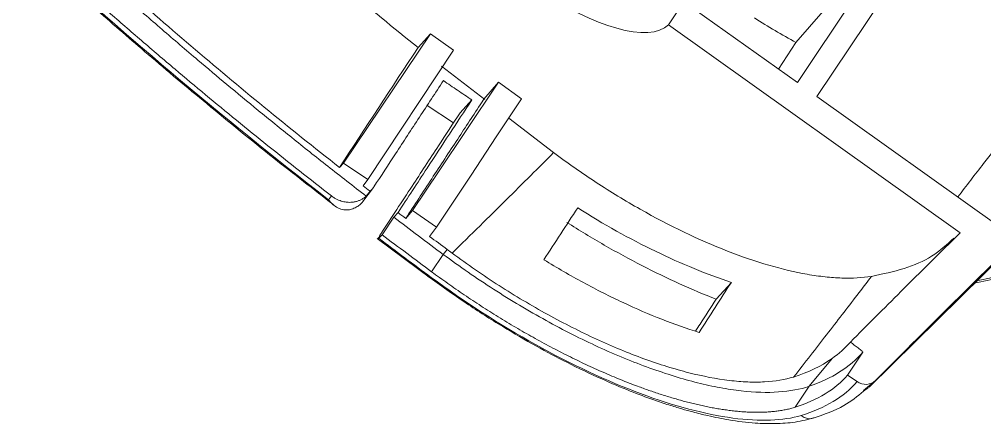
# Model space of a CAD drawing. Header units: inches. Extents: x 1424 to 4050, y 1126 to 1517.
# Drawn here: x 2724.89 to 2744.33, y 1233.23 to 1241.37 of the extents above; entities that cross this region are included whole.
import ezdxf

# ---------------------------------------------------------------- set-up
doc = ezdxf.new("R2010")
doc.units = ezdxf.units.IN
doc.header["$LTSCALE"] = 15

msp = doc.modelspace()

# ---------------------------------------------------------------- linework, layer by layer
at = {"color": 7, "linetype": 'Continuous', "lineweight": 15}
for p, q in [((2740.95, 1239.817), (2744.281, 1244.812)), ((2743.017, 1243.785), (2740.527, 1240.904)), ((2743.017, 1243.785), (2740.557, 1240.097)), ((2738.272, 1241.725), (2737.96, 1241.258)), ((2740.557, 1240.097), (2738.272, 1241.725)), ((2731.419, 1238.479), (2733.168, 1241.081)), ((2733.168, 1241.081), (2732.919, 1240.803)), ((2733.168, 1241.081), (2733.631, 1240.751)), ((2737.96, 1241.258), (2743.833, 1237.071)), ((2740.527, 1240.904), (2740.178, 1240.367)), ((2733.631, 1240.751), (2731.906, 1238.145)), ((2733.389, 1240.428), (2734.263, 1239.755)), ((2734.245, 1239.764), (2734.537, 1240.105)), ((2734.537, 1240.105), (2735.003, 1239.773)), ((2734.002, 1239.749), (2733.765, 1239.489)), ((2734.245, 1239.764), (2734.197, 1239.693)), ((2744.616, 1237.204), (2740.95, 1239.817)), ((2733.1, 1239.635), (2733.633, 1239.287)), ((2734.745, 1239.384), (2735.648, 1238.688)), ((2731.339, 1238.39), (2731.419, 1238.479)), ((2731.906, 1238.145), (2731.419, 1238.479)), ((2731.806, 1237.703), (2732.02, 1237.985)), ((2731.906, 1238.145), (2731.812, 1238.021)), ((2731.178, 1237.816), (2731.118, 1237.738)), ((2731.876, 1237.812), (2731.953, 1237.912)), ((2732.195, 1237.036), (2732.431, 1237.387)), ((2732.516, 1237.481), (2732.431, 1237.387)), ((2732.809, 1237.524), (2732.671, 1237.363)), ((2733.293, 1237.191), (2732.809, 1237.524)), ((2733.151, 1237.002), (2733.293, 1237.191)), ((2742.003, 1233.969), (2745.409, 1237.332)), ((2732.129, 1236.964), (2732.195, 1237.036)), ((2732.098, 1236.962), (2733.167, 1236.164)), ((2733.192, 1236.291), (2733.425, 1236.641)), ((2733.425, 1236.641), (2733.506, 1236.738)), ((2738.922, 1235.739), (2739.226, 1236.077)), ((2741.876, 1234.673), (2741.567, 1234.21)), ((2741.856, 1234.651), (2741.876, 1234.674)), ((2741.255, 1234.545), (2740.792, 1233.985)), ((2741.567, 1234.21), (2741.757, 1234.079)), ((2740.511, 1233.564), (2740.792, 1233.985)), ((2741.888, 1233.884), (2741.99, 1233.958))]:
    msp.add_line(p, q, dxfattribs=at)
at = {"color": 8, "linetype": 'Continuous', "lineweight": 15}
msp.add_line((2741.885, 1233.898), (2742.128, 1234.102), dxfattribs=at)
at = {"color": 7, "linetype": 'Continuous', "lineweight": 15, "flags": 128}
for points in [[(2732.809, 1237.524), (2733.342, 1238.319), (2733.874, 1239.114), (2734.537, 1240.105)], [(2735.003, 1239.773), (2734.495, 1239.006), (2733.986, 1238.238), (2733.293, 1237.191)]]:
    msp.add_lwpolyline(points, dxfattribs=at)
at = {"color": 7, "linetype": 'Continuous', "lineweight": 15}
msp.add_ellipse((2735.98, 1242.727), major_axis=(2.032, -1.409), ratio=0.394191, start_param=3.158145, end_param=6.202138, dxfattribs=at)
for points, knots in [([(2727.328, 1245.693), (2728.201, 1244.86), (2729.104, 1244.035), (2730.973, 1242.401), (2731.933, 1241.596), (2732.919, 1240.803)], [0, 0, 0, 0, 0.5, 0.5, 1, 1, 1, 1]), ([(2725.328, 1243.356), (2725.441, 1243.252), (2725.666, 1243.042), (2726.008, 1242.728), (2726.353, 1242.415), (2726.702, 1242.102), (2727.053, 1241.79), (2727.407, 1241.478), (2727.765, 1241.168), (2728.125, 1240.858), (2728.559, 1240.488), (2729.083, 1240.048), (2729.713, 1239.528), (2730.389, 1238.98), (2731.113, 1238.404), (2731.617, 1238.013), (2731.876, 1237.812)], [0, 0, 0, 0, 0.055565, 0.1111263, 0.1666848, 0.222241, 0.2777954, 0.3333486, 0.3889011, 0.4444535, 0.500006, 0.5883607, 0.6825332, 0.7825272, 0.8883475, 1, 1, 1, 1]), ([(2725.539, 1243.337), (2726.441, 1242.496), (2727.377, 1241.663), (2729.316, 1240.009), (2730.313, 1239.194), (2731.339, 1238.39)], [0, 0, 0, 0, 0.5, 0.5, 1, 1, 1, 1]), ([(2724.892, 1242.965), (2725.129, 1242.748), (2725.647, 1242.274), (2726.51, 1241.506), (2727.527, 1240.625), (2728.708, 1239.634), (2729.949, 1238.623), (2730.814, 1237.952), (2731.215, 1237.641)], [0, 0, 0, 0, 0.120312, 0.26252, 0.426608, 0.61255, 0.820355, 1, 1, 1, 1]), ([(2725.072, 1242.973), (2725.178, 1242.876), (2725.39, 1242.681), (2725.71, 1242.39), (2726.033, 1242.1), (2726.359, 1241.81), (2726.687, 1241.52), (2727.018, 1241.231), (2727.352, 1240.943), (2727.688, 1240.655), (2728.117, 1240.291), (2728.641, 1239.852), (2729.264, 1239.338), (2729.895, 1238.828), (2730.532, 1238.32), (2730.962, 1237.984), (2731.178, 1237.816)], [0, 0, 0, 0, 0.055623, 0.11121, 0.166771, 0.222312, 0.277842, 0.333368, 0.388898, 0.444441, 0.500004, 0.600047, 0.700022, 0.799975, 0.899952, 1, 1, 1, 1]), ([(2732.031, 1238.001), (2732.176, 1238.223), (2732.321, 1238.445), (2732.466, 1238.667), (2732.626, 1238.911), (2732.787, 1239.156), (2732.947, 1239.401), (2733.108, 1239.646), (2733.269, 1239.892), (2733.43, 1240.138)], [0, 0, 0, 0, 0.001578211, 0.001578211, 0.001578211, 0.003315586, 0.003315586, 0.003315586, 0.005053, 0.005053, 0.005053, 0.005053]), ([(2734.002, 1239.749), (2733.906, 1239.814), (2733.714, 1239.942), (2733.525, 1240.072), (2733.43, 1240.138)], [0, 0, 0, 0, 0.499988, 1, 1, 1, 1]), ([(2734.002, 1239.749), (2733.852, 1239.52), (2733.701, 1239.291), (2733.551, 1239.062), (2733.401, 1238.833), (2733.252, 1238.604), (2733.102, 1238.375), (2732.906, 1238.077), (2732.711, 1237.779), (2732.516, 1237.481)], [0, 0, 0, 0, 0.001620162, 0.001620162, 0.001620162, 0.003240323, 0.003240323, 0.003240323, 0.005358525, 0.005358525, 0.005358525, 0.005358525]), ([(2734.197, 1239.693), (2734.037, 1239.449), (2733.877, 1239.205), (2733.718, 1238.962), (2733.543, 1238.695), (2733.368, 1238.428), (2733.194, 1238.162), (2733.019, 1237.895), (2732.845, 1237.629), (2732.671, 1237.363)], [0, 0, 0, 0, 0.001722024, 0.001722024, 0.001722024, 0.003610889, 0.003610889, 0.003610889, 0.00549979, 0.00549979, 0.00549979, 0.00549979]), ([(2733.765, 1239.489), (2733.62, 1239.267), (2733.297, 1238.775), (2732.769, 1237.968), (2732.387, 1237.385), (2732.181, 1237.071)], [0, 0, 0, 0, 0.274164, 0.608586, 1, 1, 1, 1]), ([(2735.649, 1238.688), (2735.495, 1238.535), (2735.177, 1238.217), (2734.683, 1237.727), (2734.155, 1237.206), (2733.792, 1236.85), (2733.605, 1236.666)], [0, 0, 0, 0, 0.224984, 0.466744, 0.725134, 1, 1, 1, 1]), ([(2735.649, 1238.688), (2735.929, 1238.479), (2736.215, 1238.279), (2736.795, 1237.899), (2737.091, 1237.719), (2737.987, 1237.211), (2738.574, 1236.93), (2739.436, 1236.594), (2739.715, 1236.499), (2740.249, 1236.344), (2740.507, 1236.283), (2740.876, 1236.218), (2740.997, 1236.201), (2741.229, 1236.176), (2741.34, 1236.168), (2741.664, 1236.158), (2741.863, 1236.169), (2742.046, 1236.198)], [0, 0, 0, 0, 0.125, 0.125, 0.25, 0.25, 0.5, 0.5, 0.625, 0.625, 0.75, 0.75, 0.8125, 0.8125, 0.875, 0.875, 1, 1, 1, 1]), ([(2732.031, 1238.001), (2732.02, 1237.985), (2731.997, 1237.953), (2731.968, 1237.926), (2731.953, 1237.912)], [0, 0, 0, 0, 0.482753, 1, 1, 1, 1]), ([(2731.876, 1237.812), (2731.861, 1237.8), (2731.832, 1237.776), (2731.782, 1237.746), (2731.727, 1237.721), (2731.667, 1237.702), (2731.603, 1237.69), (2731.53, 1237.686), (2731.444, 1237.694), (2731.343, 1237.72), (2731.251, 1237.763), (2731.197, 1237.802), (2731.178, 1237.816)], [0, 0, 0, 0, 0.075076, 0.153916, 0.236272, 0.321786, 0.409996, 0.50034, 0.61137, 0.750178, 0.908097, 1, 1, 1, 1]), ([(2731.554, 1237.544), (2731.544, 1237.541), (2731.522, 1237.537), (2731.49, 1237.535), (2731.456, 1237.535), (2731.414, 1237.539), (2731.363, 1237.552), (2731.288, 1237.583), (2731.216, 1237.633), (2731.156, 1237.691), (2731.129, 1237.725), (2731.118, 1237.738)], [0, 0, 0, 0, 0.056102, 0.116568, 0.181414, 0.250622, 0.36585, 0.500648, 0.750062, 0.899064, 1, 1, 1, 1]), ([(2731.554, 1237.544), (2731.572, 1237.548), (2731.605, 1237.557), (2731.652, 1237.577), (2731.693, 1237.6), (2731.729, 1237.625), (2731.76, 1237.651), (2731.786, 1237.678), (2731.808, 1237.705), (2731.82, 1237.723), (2731.826, 1237.732)], [0, 0, 0, 0, 0.15674, 0.304694, 0.443512, 0.573036, 0.693271, 0.804348, 0.906493, 1, 1, 1, 1]), ([(2735.452, 1236.533), (2735.565, 1236.706), (2735.678, 1236.879), (2735.791, 1237.053), (2735.905, 1237.227), (2736.019, 1237.401), (2736.133, 1237.575)], [0, 0, 0, 0, 0.00124341, 0.00124341, 0.00124341, 0.002486856, 0.002486856, 0.002486856, 0.002486856]), ([(2736.133, 1237.575), (2736.653, 1237.247), (2737.175, 1236.956), (2737.963, 1236.575), (2738.222, 1236.459), (2738.731, 1236.25), (2738.98, 1236.158), (2739.226, 1236.077)], [0, 0, 0, 0, 0.5, 0.5, 0.75, 0.75, 1, 1, 1, 1]), ([(2735.915, 1237.284), (2736.164, 1237.126), (2736.415, 1236.974), (2736.919, 1236.684), (2737.174, 1236.545), (2737.679, 1236.285), (2737.932, 1236.163), (2738.431, 1235.937), (2738.678, 1235.833), (2738.922, 1235.739)], [0, 0, 0, 0, 0.25, 0.25, 0.5, 0.5, 0.75, 0.75, 1, 1, 1, 1]), ([(2744.121, 1236.061), (2744.291, 1236.095), (2744.694, 1236.175), (2745.335, 1236.39), (2746.02, 1236.718), (2746.358, 1237.044), (2746.528, 1237.208)], [0, 0, 0, 0, 0.15528, 0.367473, 0.681139, 1, 1, 1, 1]), ([(2732.181, 1237.071), (2732.176, 1237.063), (2732.166, 1237.047), (2732.152, 1237.025), (2732.139, 1237.003), (2732.126, 1236.982), (2732.116, 1236.964), (2732.112, 1236.953), (2732.113, 1236.949), (2732.118, 1236.952), (2732.126, 1236.96), (2732.129, 1236.964)], [0, 0, 0, 0, 0.083438, 0.166403, 0.250006, 0.374855, 0.499992, 0.624895, 0.749991, 0.874961, 1, 1, 1, 1]), ([(2743.833, 1237.071), (2743.633, 1236.875), (2743.434, 1236.679), (2743.235, 1236.482), (2743.036, 1236.285), (2742.837, 1236.088), (2742.638, 1235.891), (2742.299, 1235.553), (2741.96, 1235.215), (2741.623, 1234.875)], [0, 0, 0, 0, 0.001511542, 0.001511542, 0.001511542, 0.003023083, 0.003023083, 0.003023083, 0.005608928, 0.005608928, 0.005608928, 0.005608928]), ([(2744.168, 1236.107), (2744.337, 1236.144), (2744.829, 1236.254), (2745.384, 1236.509), (2745.89, 1236.826), (2746.104, 1237.045), (2746.211, 1237.154)], [0, 0, 0, 0, 0.181484, 0.525834, 0.762042, 1, 1, 1, 1]), ([(2743.707, 1236.969), (2743.567, 1236.84), (2743.293, 1236.588), (2742.722, 1236.34), (2742.272, 1236.246), (2742.046, 1236.198)], [0, 0, 0, 0, 0.3438029, 0.6701636, 1, 1, 1, 1]), ([(2733.425, 1236.641), (2733.757, 1236.395), (2734.096, 1236.161), (2734.613, 1235.828), (2734.788, 1235.72), (2735.139, 1235.51), (2735.317, 1235.408), (2735.851, 1235.113), (2736.204, 1234.936), (2736.726, 1234.696), (2736.899, 1234.621), (2737.243, 1234.48), (2737.415, 1234.413), (2737.918, 1234.232), (2738.24, 1234.133), (2738.701, 1234.018), (2738.851, 1233.985), (2739.144, 1233.931), (2739.287, 1233.909), (2739.697, 1233.863), (2739.947, 1233.855), (2740.404, 1233.886), (2740.611, 1233.924), (2740.792, 1233.985)], [0, 0, 0, 0, 0.125, 0.125, 0.1875, 0.1875, 0.25, 0.25, 0.375, 0.375, 0.4375, 0.4375, 0.5, 0.5, 0.625, 0.625, 0.6875, 0.6875, 0.75, 0.75, 0.875, 0.875, 1, 1, 1, 1]), ([(2740.478, 1234.172), (2740.306, 1234.117), (2740.111, 1234.085), (2739.788, 1234.068), (2739.675, 1234.067), (2739.437, 1234.077), (2739.313, 1234.087), (2738.928, 1234.134), (2738.657, 1234.186), (2738.227, 1234.295), (2738.08, 1234.337), (2737.778, 1234.431), (2737.623, 1234.483), (2737.156, 1234.653), (2736.838, 1234.784), (2736.352, 1235.007), (2736.189, 1235.086), (2735.859, 1235.253), (2735.693, 1235.34), (2735.2, 1235.612), (2734.875, 1235.805), (2734.233, 1236.218), (2733.913, 1236.438), (2733.605, 1236.666)], [0, 0, 0, 0, 0.125, 0.125, 0.1875, 0.1875, 0.25, 0.25, 0.375, 0.375, 0.4375, 0.4375, 0.5, 0.5, 0.625, 0.625, 0.6875, 0.6875, 0.75, 0.75, 0.875, 0.875, 1, 1, 1, 1]), ([(2738.575, 1235.07), (2738.086, 1235.221), (2737.576, 1235.421), (2736.782, 1235.793), (2736.514, 1235.928), (2735.982, 1236.216), (2735.717, 1236.37), (2735.452, 1236.533)], [0, 0, 0, 0, 0.5, 0.5, 0.75, 0.75, 1, 1, 1, 1]), ([(2740.511, 1233.564), (2740.482, 1233.555), (2740.425, 1233.538), (2740.334, 1233.517), (2740.24, 1233.499), (2740.144, 1233.485), (2740.045, 1233.474), (2739.943, 1233.467), (2739.84, 1233.462), (2739.734, 1233.461), (2739.627, 1233.463), (2739.518, 1233.468), (2739.408, 1233.476), (2739.296, 1233.487), (2739.184, 1233.5), (2739.07, 1233.516), (2738.955, 1233.534), (2738.84, 1233.554), (2738.724, 1233.577), (2738.608, 1233.602), (2738.492, 1233.629), (2738.375, 1233.658), (2738.258, 1233.688), (2738.142, 1233.721), (2738.026, 1233.754), (2737.91, 1233.79), (2737.795, 1233.826), (2737.68, 1233.864), (2737.566, 1233.903), (2737.453, 1233.944), (2737.264, 1234.013), (2736.997, 1234.117), (2736.649, 1234.264), (2736.297, 1234.423), (2735.943, 1234.595), (2735.589, 1234.777), (2735.235, 1234.969), (2734.883, 1235.171), (2734.534, 1235.381), (2734.189, 1235.599), (2733.85, 1235.824), (2733.516, 1236.054), (2733.3, 1236.212), (2733.192, 1236.291)], [0, 0, 0, 0, 0.020316, 0.040429, 0.060333, 0.080024, 0.099495, 0.118744, 0.137766, 0.156559, 0.175125, 0.193466, 0.211581, 0.229474, 0.247144, 0.264594, 0.281825, 0.298836, 0.315627, 0.332198, 0.348549, 0.36468, 0.380591, 0.396281, 0.411751, 0.427, 0.442029, 0.456838, 0.471426, 0.485794, 0.499942, 0.542572, 0.585024, 0.627302, 0.669406, 0.711332, 0.753076, 0.794639, 0.836036, 0.877281, 0.918376, 0.959294, 1, 1, 1, 1]), ([(2733.112, 1236.205), (2733.368, 1236.02), (2733.861, 1235.665), (2734.6, 1235.195), (2735.279, 1234.799), (2735.947, 1234.445), (2736.58, 1234.143), (2737.164, 1233.896), (2737.612, 1233.728), (2737.956, 1233.612), (2738.218, 1233.532), (2738.479, 1233.46), (2738.799, 1233.38), (2739.226, 1233.296), (2739.681, 1233.24), (2740.124, 1233.228), (2740.536, 1233.256), (2740.781, 1233.321), (2740.911, 1233.354)], [0, 0, 0, 0, 0.091718, 0.175809, 0.252272, 0.321101, 0.400971, 0.467299, 0.5235, 0.560408, 0.592813, 0.620957, 0.65923, 0.71612, 0.791746, 0.852688, 0.922113, 1, 1, 1, 1]), ([(2740.633, 1233.398), (2740.273, 1233.29), (2739.804, 1233.271), (2738.704, 1233.42), (2738.071, 1233.588), (2736.72, 1234.091), (2736.001, 1234.427), (2734.567, 1235.224), (2733.853, 1235.684), (2733.183, 1236.178)], [0, 0, 0, 0, 0.25, 0.25, 0.5, 0.5, 0.75, 0.75, 1, 1, 1, 1]), ([(2739.226, 1236.077), (2739.117, 1235.908), (2739.008, 1235.74), (2738.899, 1235.572), (2738.791, 1235.405), (2738.683, 1235.237), (2738.575, 1235.07)], [0, 0, 0, 0, 0.001272536, 0.001272536, 0.001272536, 0.002545141, 0.002545141, 0.002545141, 0.002545141]), ([(2742.046, 1236.198), (2741.95, 1236.072), (2741.754, 1235.814), (2741.453, 1235.423), (2741.14, 1235.017), (2740.814, 1234.597), (2740.592, 1234.315), (2740.479, 1234.171)], [0, 0, 0, 0, 0.182483, 0.37374, 0.573755, 0.782513, 1, 1, 1, 1]), ([(2738.922, 1235.739), (2738.813, 1235.571), (2738.673, 1235.356), (2738.535, 1235.143), (2738.504, 1235.096)], [0, 0, 0, 0, 0.779776, 1, 1, 1, 1]), ([(2741.876, 1234.673), (2741.876, 1234.673), (2741.876, 1234.673), (2741.876, 1234.673), (2741.876, 1234.674), (2741.876, 1234.674), (2741.876, 1234.674), (2741.876, 1234.674), (2741.875, 1234.675), (2741.875, 1234.675), (2741.874, 1234.677), (2741.873, 1234.678), (2741.871, 1234.68), (2741.866, 1234.686), (2741.86, 1234.691), (2741.854, 1234.696), (2741.83, 1234.717), (2741.805, 1234.736), (2741.78, 1234.756), (2741.728, 1234.796), (2741.675, 1234.836), (2741.623, 1234.875)], [0, 0, 0, 0, 0.0000002703, 0.0000002703, 0.0000002703, 0.0000008144, 0.0000008144, 0.0000008144, 0.0000033695, 0.0000033695, 0.0000033695, 0.0000135418, 0.0000135418, 0.0000135418, 0.0000540183, 0.0000540183, 0.0000540183, 0.000215572, 0.000215572, 0.000215572, 0.0005526994, 0.0005526994, 0.0005526994, 0.0005526994]), ([(2742.128, 1234.102), (2742.082, 1234.056), (2742.02, 1234.028), (2741.885, 1234.02), (2741.815, 1234.039), (2741.757, 1234.079)], [0, 0, 0, 0, 0.5, 0.5, 1, 1, 1, 1]), ([(2740.872, 1233.341), (2741.091, 1233.418), (2741.484, 1233.555), (2741.764, 1233.783), (2741.888, 1233.884)], [0, 0, 0, 0, 0.556897, 1, 1, 1, 1])]:
    msp.add_open_spline(points, degree=3, knots=knots, dxfattribs=at)
for points in [[(2731.118, 1237.738), (2728.946, 1239.422), (2726.883, 1241.164), (2724.975, 1242.921)], [(2740.527, 1240.904), (2740.245, 1241.06), (2739.966, 1241.225), (2739.689, 1241.399)], [(2731.339, 1238.39), (2731.863, 1239.19), (2732.389, 1239.995), (2732.919, 1240.803)], [(2731.953, 1237.912), (2731.906, 1237.948), (2731.859, 1237.984), (2731.812, 1238.021)], [(2732.431, 1237.387), (2732.76, 1237.136), (2733.092, 1236.888), (2733.425, 1236.641)], [(2732.671, 1237.363), (2732.619, 1237.403), (2732.568, 1237.442), (2732.516, 1237.481)], [(2742.128, 1234.102), (2743.246, 1235.226), (2744.371, 1236.342), (2745.512, 1237.443)], [(2733.192, 1236.291), (2732.858, 1236.537), (2732.525, 1236.786), (2732.195, 1237.036)], [(2733.506, 1236.738), (2733.388, 1236.826), (2733.269, 1236.914), (2733.151, 1237.002)], [(2733.183, 1236.178), (2732.829, 1236.438), (2732.478, 1236.7), (2732.129, 1236.964)], [(2733.604, 1236.666), (2733.572, 1236.69), (2733.539, 1236.714), (2733.506, 1236.738)], [(2741.255, 1234.545), (2741.393, 1234.643), (2741.516, 1234.753), (2741.623, 1234.875)], [(2740.792, 1233.985), (2741.248, 1234.14), (2741.613, 1234.371), (2741.876, 1234.673)], [(2740.479, 1234.171), (2740.776, 1234.264), (2741.035, 1234.389), (2741.255, 1234.545)], [(2741.567, 1234.21), (2741.314, 1233.922), (2740.958, 1233.705), (2740.511, 1233.564)], [(2741.757, 1234.079), (2741.492, 1233.772), (2741.113, 1233.542), (2740.633, 1233.398)]]:
    msp.add_open_spline(points, degree=3, dxfattribs=at)
at = {"color": 8, "linetype": 'Continuous', "lineweight": 15}
for points, knots in [([(2746.009, 1240.593), (2745.723, 1240.245), (2745.138, 1239.534), (2744.402, 1238.6), (2743.958, 1238.021), (2743.785, 1237.796)], [0, 0, 0, 0, 0.36946, 0.755334, 1, 1, 1, 1]), ([(2733.183, 1236.178), (2733.172, 1236.171), (2733.162, 1236.163), (2733.161, 1236.169), (2733.161, 1236.17)], [0, 0, 0, 0, 0.94763, 1, 1, 1, 1]), ([(2740.88, 1233.349), (2740.858, 1233.342), (2740.805, 1233.326), (2740.715, 1233.343), (2740.66, 1233.38), (2740.633, 1233.398)], [0, 0, 0, 0, 0.271178, 0.646794, 1, 1, 1, 1])]:
    msp.add_open_spline(points, degree=3, knots=knots, dxfattribs=at)

doc.saveas('drawing.dxf')
